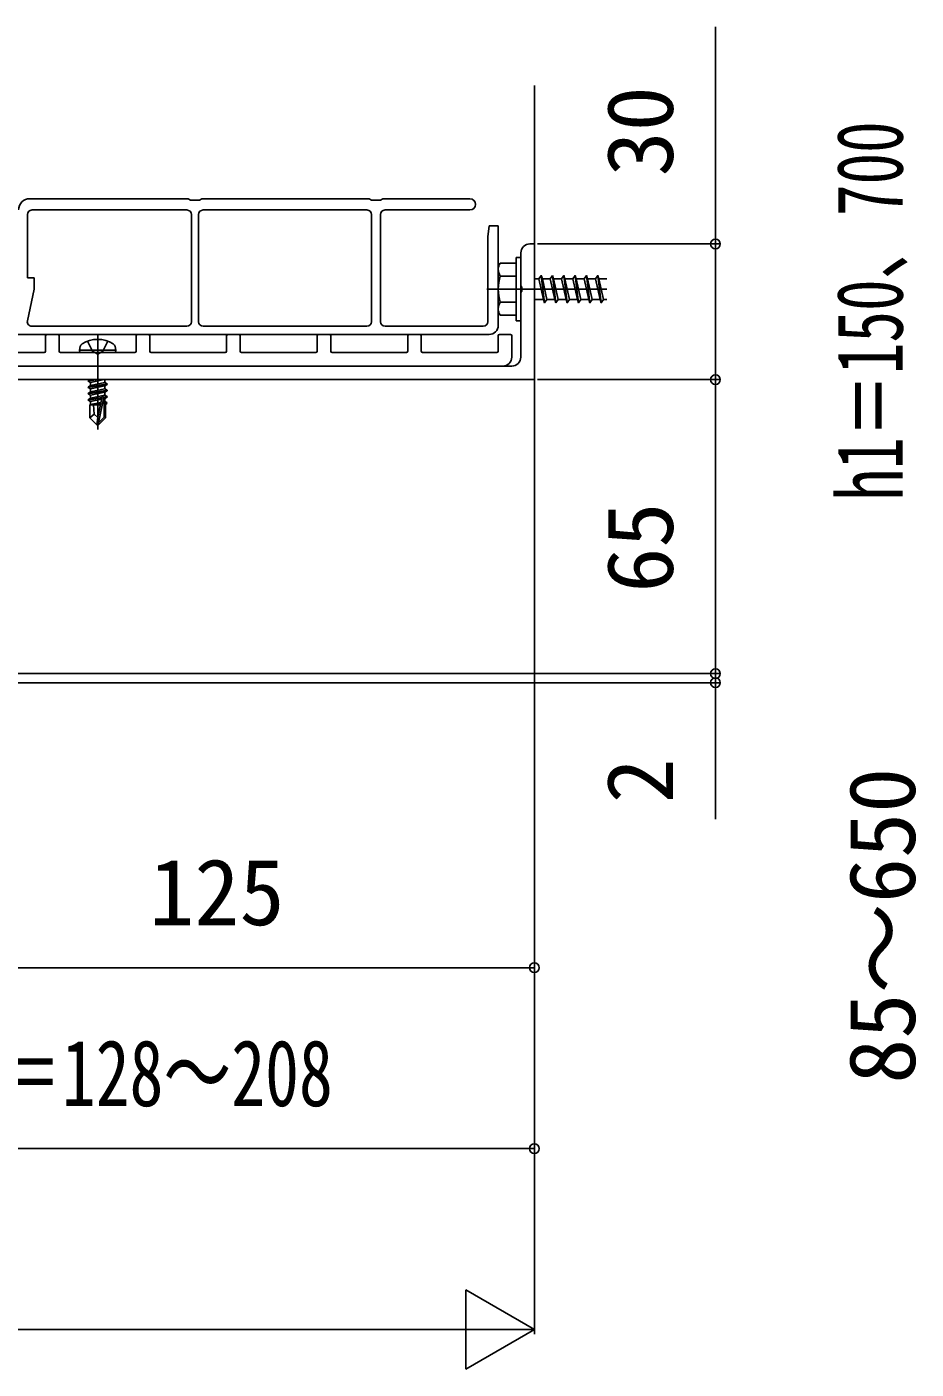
# Model space of a CAD drawing. Units: millimetres, scale not verified. Extents: x -875 to 875, y -1305 to 1298.
# Drawn here: x -295.1 to -98.7, y 98.4 to 395.1 of the extents above; entities that cross this region are included whole.
import ezdxf
from ezdxf.enums import TextEntityAlignment as Align

# ---------------------------------------------------------------- set-up
doc = ezdxf.new("R2010")
doc.units = ezdxf.units.MM
doc.header["$LTSCALE"] = 8
for name, color, linetype in [('0-3_YKK_11', 7, 'Continuous'), ('0-6_YKK_13', 4, 'Continuous'), ('0-7_YKK_D', 6, 'Continuous'), ('0-9_YSS_K', 3, 'Continuous')]:
    doc.layers.add(name, color=color, linetype=linetype)
doc.styles.add('ＭＳ ゴシック', font='')
doc.styles.get('ＭＳ ゴシック').set_extended_font_data('MS Gothic')

msp = doc.modelspace()

# ---------------------------------------------------------------- linework, layer by layer
at = {"layer": '0-3_YKK_11'}
msp.add_line((-188, 320.13), (-306, 320.13), dxfattribs=at)
for points in [[(-308, 317.13), (-183, 317.13), (-183, 347.13), (-184, 347.13)], [(-186, 345.13), (-186, 337.871), (-185.813, 337.593), (-185.813, 336.666), (-186, 336.388), (-186, 322.13)]]:
    msp.add_lwpolyline(points, dxfattribs=at)
for centre, start, end in [((-184, 345.13), 90.00001, 179.99999), ((-188, 322.13), 270.00001, 359.99999)]:
    msp.add_arc(centre, 2, start, end, dxfattribs=at)
at = {"layer": '0-6_YKK_13'}
for p, q in [((-294.5, 357.13), (-259.5, 357.13)), ((-259.5, 357.13), (-259, 356.83)), ((-259, 356.83), (-258, 356.83)), ((-257, 356.83), (-258, 356.83)), ((-257, 356.83), (-256.5, 357.13)), ((-256.5, 357.13), (-219.5, 357.13)), ((-219.5, 357.13), (-219, 356.83)), ((-219, 356.83), (-217, 356.83)), ((-217, 356.83), (-216.5, 357.13)), ((-216.5, 357.13), (-197.25, 357.13)), ((-295, 353.63), (-295, 339.63)), ((-294, 354.63), (-259.8, 354.63)), ((-258.8, 353.63), (-258.8, 329.93)), ((-257.2, 353.63), (-257.2, 329.93)), ((-256.2, 354.63), (-220, 354.63)), ((-219, 353.63), (-219, 329.93)), ((-217, 353.63), (-217, 329.93)), ((-216, 354.63), (-197.25, 354.63)), ((-193, 351.13), (-193.3, 348.73)), ((-191, 351.13), (-193, 351.13)), ((-191, 351.13), (-191, 329.13)), ((-193.3, 348.73), (-193.3, 329.93)), ((-191, 342.13), (-190.567, 342.88)), ((-191, 332.13), (-191, 342.13)), ((-187, 342.88), (-190.569, 342.88)), ((-187, 344.13), (-187, 330.13)), ((-187, 344.13), (-186, 344.13)), ((-187, 342.88), (-187, 331.38)), ((-186, 344.13), (-186, 330.13)), ((-295, 339.63), (-293.5, 339.63)), ((-293.5, 339.63), (-293.5, 337.13)), ((-187, 340.017), (-190.553, 340.017)), ((-183, 339.38), (-182, 339.38)), ((-181.5, 340.13), (-180.75, 334.13)), ((-181.25, 339.38), (-180.25, 334.88)), ((-181.25, 339.38), (-179.5, 339.38)), ((-179.5, 339.38), (-179, 340.13)), ((-179.5, 339.38), (-178.5, 334.88)), ((-179, 340.13), (-178.25, 334.13)), ((-179, 340.13), (-178.75, 339.38)), ((-178.75, 339.38), (-177.75, 334.88)), ((-178.75, 339.38), (-177, 339.38)), ((-176.5, 340.13), (-175.75, 334.13)), ((-176.25, 339.38), (-174.5, 339.38)), ((-176.25, 339.38), (-175.25, 334.88)), ((-174, 340.13), (-173.25, 334.13)), ((-173.75, 339.38), (-172, 339.38)), ((-173.75, 339.38), (-172.75, 334.88)), ((-171.5, 340.13), (-170.75, 334.13)), ((-171.25, 339.38), (-169.5, 339.38)), ((-171.25, 339.38), (-170.25, 334.88)), ((-169, 340.13), (-168.25, 334.13)), ((-168.75, 339.38), (-167, 339.38)), ((-168.75, 339.38), (-167.75, 334.88)), ((-293.5, 337.13), (-295.019, 330.142)), ((-193.5, 337.13), (-167, 337.13)), ((-187, 334.243), (-190.553, 334.243)), ((-181, 334.88), (-183, 334.88)), ((-178.5, 334.88), (-180.25, 334.88)), ((-178.5, 334.88), (-178.25, 334.13)), ((-178.25, 334.13), (-177.75, 334.88)), ((-176, 334.88), (-177.75, 334.88)), ((-173.5, 334.88), (-175.25, 334.88)), ((-171, 334.88), (-172.75, 334.88)), ((-168.5, 334.88), (-170.25, 334.88)), ((-167, 334.88), (-167.75, 334.88)), ((-191, 332.13), (-190.567, 331.38)), ((-190.569, 331.38), (-187, 331.38)), ((-187, 330.13), (-186, 330.13)), ((-193, 327.13), (-391, 327.13)), ((-259.8, 328.93), (-294.042, 328.93)), ((-291, 326.83), (-291, 323.43)), ((-288.3, 327.13), (-290.7, 327.13)), ((-288, 323.43), (-288, 326.83)), ((-279.5, 327.03), (-279.5, 306.13)), ((-271, 326.83), (-271, 323.43)), ((-268.3, 327.13), (-270.7, 327.13)), ((-268, 323.43), (-268, 326.83)), ((-220, 328.93), (-256.2, 328.93)), ((-251, 326.83), (-251, 323.43)), ((-248.3, 327.13), (-250.7, 327.13)), ((-248, 323.43), (-248, 326.83)), ((-231, 326.83), (-231, 323.43)), ((-228.3, 327.13), (-230.7, 327.13)), ((-228, 323.43), (-228, 326.83)), ((-194.3, 328.93), (-216, 328.93)), ((-211, 326.83), (-211, 323.43)), ((-208.3, 327.13), (-210.7, 327.13)), ((-208, 323.43), (-208, 326.83)), ((-191, 326.83), (-191, 323.43)), ((-188.3, 327.13), (-190.7, 327.13)), ((-188, 322.13), (-188, 326.83)), ((-283.5, 323.63), (-283.359, 324.432)), ((-275.5, 323.63), (-283.5, 323.63)), ((-283.5, 323.63), (-283.412, 323.13)), ((-275.5, 323.63), (-275.641, 324.432)), ((-275.5, 323.63), (-275.588, 323.13)), ((-291.3, 323.13), (-307.7, 323.13)), ((-271.3, 323.13), (-287.7, 323.13)), ((-275.588, 323.13), (-283.412, 323.13)), ((-251.3, 323.13), (-267.7, 323.13)), ((-231.3, 323.13), (-247.7, 323.13)), ((-211.3, 323.13), (-227.7, 323.13)), ((-191.3, 323.13), (-207.7, 323.13)), ((-306, 320.13), (-190, 320.13)), ((-279.5, 317.13), (-281.6, 316.78)), ((-281.6, 316.88), (-280.1, 317.13)), ((-281.6, 316.88), (-281.167, 317.13)), ((-281.6, 316.88), (-281.6, 316.78)), ((-281.6, 316.78), (-281.05, 316.462)), ((-281.6, 315.48), (-277.4, 316.18)), ((-277.4, 316.08), (-281.6, 315.38)), ((-281.6, 315.48), (-281.05, 315.797)), ((-281.6, 315.48), (-281.6, 315.38)), ((-281.6, 315.38), (-281.05, 315.062)), ((-281.6, 314.08), (-277.4, 314.78)), ((-277.4, 314.68), (-281.6, 313.98)), ((-278.094, 317.13), (-281.05, 316.462)), ((-277.95, 316.497), (-281.05, 315.797)), ((-281.05, 316.462), (-281.05, 315.797)), ((-277.95, 315.097), (-281.05, 314.397)), ((-281.05, 315.062), (-281.05, 314.397)), ((-277.95, 317.13), (-277.95, 316.497)), ((-277.4, 316.18), (-277.95, 316.497)), ((-277.95, 315.762), (-277.95, 315.097)), ((-277.4, 314.78), (-277.95, 315.097)), ((-277.4, 316.18), (-277.4, 316.08)), ((-277.4, 314.78), (-277.4, 314.68)), ((-281.6, 314.08), (-281.05, 314.397)), ((-281.6, 314.08), (-281.6, 313.98)), ((-281.6, 313.98), (-281.05, 313.662)), ((-281.6, 312.68), (-278.574, 313.184)), ((-278.602, 313.079), (-281.6, 312.58)), ((-281.6, 312.68), (-281.05, 312.997)), ((-281.6, 312.68), (-281.6, 312.58)), ((-281.6, 312.58), (-281.05, 312.262)), ((-281.2, 311.53), (-281.05, 311.597)), ((-277.95, 313.697), (-281.05, 312.997)), ((-281.05, 313.662), (-281.05, 312.997)), ((-278.66, 312.802), (-281.05, 312.262)), ((-281.05, 312.262), (-281.05, 311.597)), ((-278.805, 312.104), (-281.05, 311.597)), ((-278.865, 311.813), (-280.583, 311.53)), ((-278.59, 313.137), (-279.5, 308.751)), ((-278.168, 313.252), (-279.35, 307.554)), ((-278.168, 313.252), (-277.4, 313.38)), ((-277.4, 313.28), (-278.113, 313.161)), ((-277.95, 312.297), (-278.103, 312.263)), ((-278.1, 313.081), (-278.1, 308.804)), ((-277.5, 312.038), (-278.1, 311.939)), ((-277.5, 311.822), (-278.1, 311.705)), ((-277.95, 314.362), (-277.95, 313.697)), ((-277.4, 313.38), (-277.95, 313.697)), ((-277.95, 312.962), (-277.95, 312.297)), ((-277.5, 312.038), (-277.95, 312.297)), ((-277.5, 311.822), (-277.8, 311.649)), ((-277.8, 311.649), (-277.8, 308.68)), ((-277.5, 312.038), (-277.5, 311.822)), ((-277.4, 313.38), (-277.4, 313.28)), ((-281.2, 311.53), (-281.2, 308.68)), ((-278.924, 311.53), (-281.2, 311.53)), ((-280.243, 309.483), (-281.2, 308.68)), ((-279.65, 307.13), (-281.2, 308.68)), ((-279.5, 308.751), (-279.65, 307.13)), ((-279.5, 308.751), (-279.5, 307.13)), ((-278.1, 308.804), (-279.35, 307.554)), ((-279.35, 307.13), (-277.8, 308.68)), ((-278.92, 311.546), (-279.004, 311.53)), ((-277.8, 311.53), (-278.1, 311.53)), ((-279.65, 307.13), (-279.35, 307.13)), ((-279.35, 307.554), (-279.35, 307.13))]:
    msp.add_line(p, q, dxfattribs=at)
for points in [[(-182, 339.38), (-181.5, 340.13), (-181.25, 339.38)], [(-182, 339.38), (-181, 334.88), (-180.75, 334.13), (-180.25, 334.88)], [(-177, 339.38), (-176.5, 340.13), (-176.25, 339.38)], [(-177, 339.38), (-176, 334.88), (-175.75, 334.13), (-175.25, 334.88)], [(-174.5, 339.38), (-174, 340.13), (-173.75, 339.38)], [(-174.5, 339.38), (-173.5, 334.88), (-173.25, 334.13), (-172.75, 334.88)], [(-172, 339.38), (-171.5, 340.13), (-171.25, 339.38)], [(-172, 339.38), (-171, 334.88), (-170.75, 334.13), (-170.25, 334.88)], [(-169.5, 339.38), (-169, 340.13), (-168.75, 339.38)], [(-169.5, 339.38), (-168.5, 334.88), (-168.25, 334.13), (-167.75, 334.88)], [(-281.758, 325.625), (-280.645, 323.393), (-279.5, 322.784)], [(-277.242, 325.625), (-278.355, 323.393), (-279.5, 322.784)], [(-277.4, 316.08), (-277.95, 315.762), (-281.05, 315.062)], [(-277.4, 314.68), (-277.95, 314.362), (-281.05, 313.662)], [(-277.4, 313.28), (-277.95, 312.962), (-278.1, 312.928)], [(-279.5, 308.751), (-280.243, 309.483), (-280.4, 311.53)]]:
    msp.add_lwpolyline(points, dxfattribs=at)
for centre, radius, start, end in [((-294.5, 354.63), 2.5, 90, 180), ((-197.25, 355.88), 1.25, 270, 90), ((-294, 353.63), 1, 90, 180), ((-259.8, 353.63), 1, 0, 90), ((-256.2, 353.63), 1, 90, 180), ((-220, 353.63), 1, 0, 90), ((-216, 353.63), 1, 90, 180), ((-188.444, 341.46), 2.556, 146.25178, 214.38425), ((-181.447, 337.13), 9.553, 162.41205, 197.58795), ((-188.444, 332.8), 2.556, 145.61575, 213.74822), ((-294.042, 329.93), 1, 167.73523, 270), ((-259.8, 329.93), 1, 270, 0), ((-256.2, 329.93), 1, 180, 270), ((-220, 329.93), 1, 270, 0), ((-216, 329.93), 1, 180, 270), ((-194.3, 329.93), 1, 270, 0), ((-290.7, 326.83), 0.3, 90, 180), ((-288.3, 326.83), 0.3, 0, 90), ((-270.7, 326.83), 0.3, 90, 180), ((-268.3, 326.83), 0.3, 0, 90), ((-250.7, 326.83), 0.3, 90, 180), ((-248.3, 326.83), 0.3, 0, 90), ((-230.7, 326.83), 0.3, 90, 180), ((-228.3, 326.83), 0.3, 0, 90), ((-210.7, 326.83), 0.3, 90, 180), ((-208.3, 326.83), 0.3, 0, 90), ((-193, 329.13), 2, 270, 0), ((-190.7, 326.83), 0.3, 90, 180), ((-188.3, 326.83), 0.3, 0, 90), ((-282.472, 324.276), 0.9, 122.05588, 170), ((-279.5, 319.53), 6.5, 57.94412, 122.05588), ((-276.528, 324.276), 0.9, 10, 57.94412), ((-291.3, 323.43), 0.3, 270, 0), ((-287.7, 323.43), 0.3, 180, 270), ((-271.3, 323.43), 0.3, 270, 0), ((-267.7, 323.43), 0.3, 180, 270), ((-251.3, 323.43), 0.3, 270, 0), ((-247.7, 323.43), 0.3, 180, 270), ((-231.3, 323.43), 0.3, 270, 0), ((-227.7, 323.43), 0.3, 180, 270), ((-211.3, 323.43), 0.3, 270, 0), ((-207.7, 323.43), 0.3, 180, 270), ((-191.3, 323.43), 0.3, 270, 0), ((-190, 322.13), 2, 270, 0), ((-278.348, 313.081), 0.248, 0, 167.19096)]:
    msp.add_arc(centre, radius, start, end, dxfattribs=at)
at = {"layer": '0-7_YKK_D'}
for p, q in [((-143, 395.118), (-143, 347.13)), ((-182.3, 347.13), (-142, 347.13)), ((-143, 317.13), (-143, 347.13)), ((-182.3, 317.13), (-142, 317.13)), ((-182.3, 317.13), (-142, 317.13)), ((-143, 252.13), (-143, 317.13)), ((-143, 252.13), (-143, 256.43)), ((-310.3, 252.13), (-142, 252.13)), ((-309, 250.13), (-142, 250.13)), ((-173, 252.13), (-142, 252.13)), ((-143, 252.13), (-143, 250.13)), ((-143, 250.13), (-143, 219.939)), ((-183, 240.13), (-183, 186.13)), ((-183, 240.13), (-183, 146.13)), ((-183, 218.63), (-183, 106.13)), ((-183, 187.13), (-308, 187.13)), ((-311, 147.13), (-183, 147.13)), ((-183, 107.13), (-198.155, 115.88)), ((-198.155, 115.88), (-198.155, 98.38)), ((-765.5, 107.13), (-200.5, 107.13)), ((-183, 107.13), (-213.311, 107.13)), ((-183, 107.13), (-198.155, 98.38))]:
    msp.add_line(p, q, dxfattribs=at)
for centre in [(-143, 347.13), (-143, 317.13), (-143, 317.13), (-143, 252.13), (-143, 252.13), (-143, 250.13), (-183, 187.13), (-183, 147.13)]:
    msp.add_circle(centre, 1.075, dxfattribs=at)
at = {"layer": '0-9_YSS_K'}
msp.add_line((-183, 177.13), (-183, 382.13), dxfattribs=at)

# ---------------------------------------------------------------- texts
at = {"layer": '0-7_YKK_D', "style": 'ＭＳ ゴシック'}
for s, p in [('30', (-148, 362.05)), ('65', (-148, 270.028)), ('2', (-148, 223.462)), ('85～650', (-94.5, 161.47))]:
    msp.add_text(s, height=14.66, rotation=90, dxfattribs=at).set_placement(p, align=Align.BOTTOM_LEFT)
at = {"layer": '0-7_YKK_D', "style": 'ＭＳ ゴシック', "width": 0.7}
msp.add_text('h1＝150、700', height=14.66, rotation=90, dxfattribs=at).set_placement((-97.227, 290.391), align=Align.BOTTOM_LEFT)
at = {"layer": '0-7_YKK_D', "style": 'ＭＳ ゴシック'}
msp.add_text('125', height=14.66, dxfattribs=at).set_placement((-268.114, 192.13), align=Align.BOTTOM_LEFT)
at = {"layer": '0-7_YKK_D', "style": 'ＭＳ ゴシック', "width": 0.75}
msp.add_text('M＝128～208', height=14.66, dxfattribs=at).set_placement((-309.898, 152.13), align=Align.BOTTOM_LEFT)

doc.saveas('drawing.dxf')
